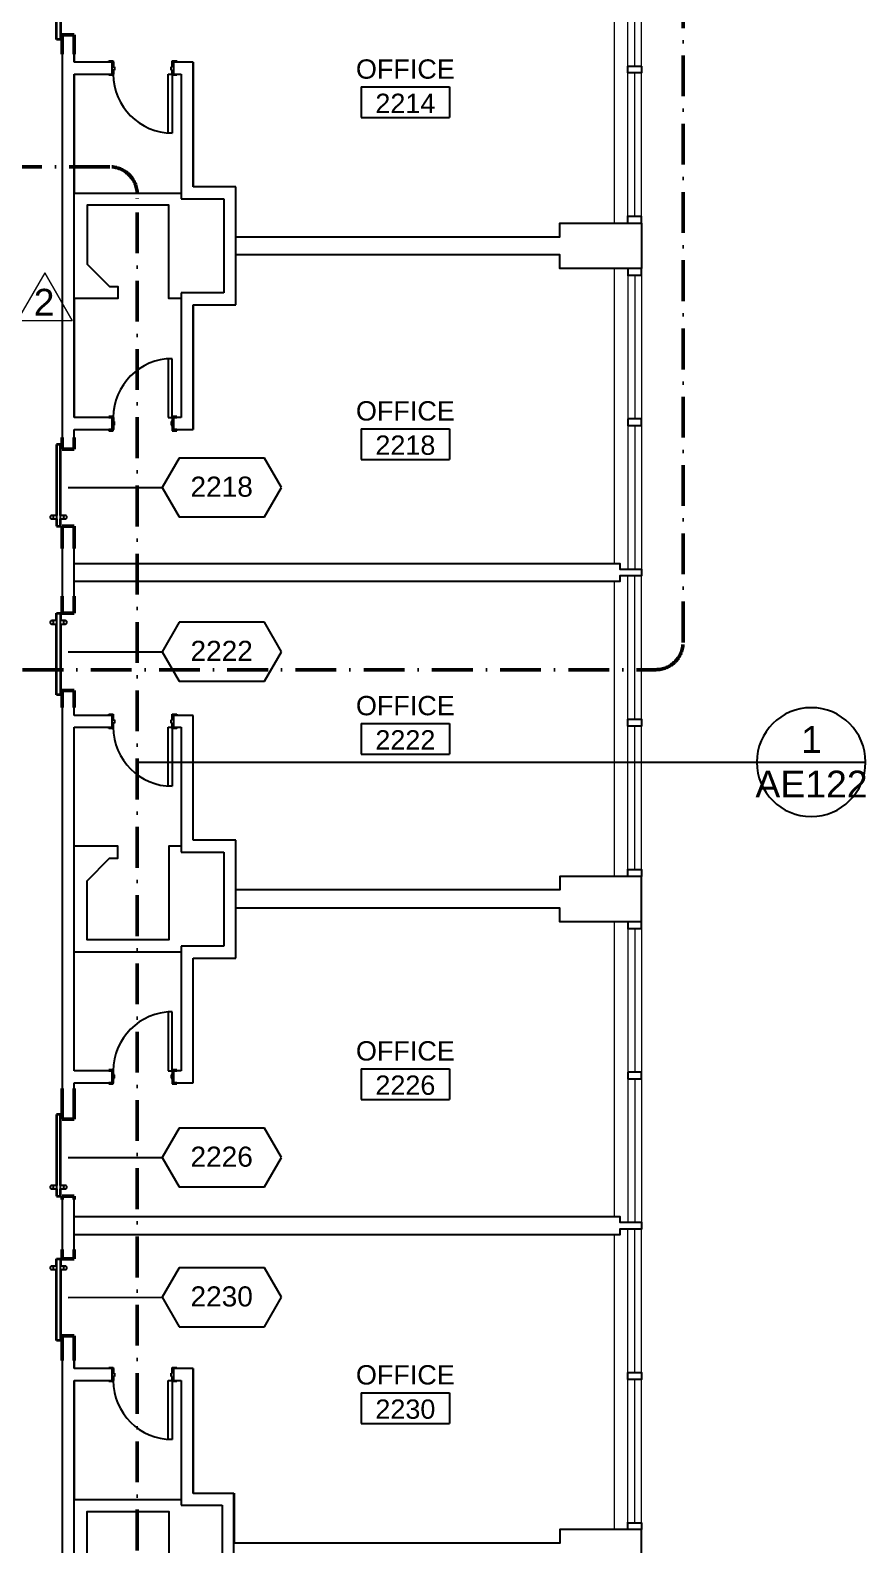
# Model space of a CAD drawing. Header units: inches. Extents: x -1132 to 5570, y -1986 to 4304.
# Drawn here: x 3068 to 3437, y -1572 to -904 of the extents above; entities that cross this region are included whole.
import ezdxf

# ---------------------------------------------------------------- set-up
doc = ezdxf.new("R2010")
doc.units = ezdxf.units.IN
doc.header["$LTSCALE"] = 96
doc.header["$MEASUREMENT"] = 0
doc.linetypes.add('Dash Dot 3_16_', pattern=[0.3125, 0.1875, -0.0625, 0, -0.0625])
doc.layers.get('0').update_dxf_attribs({"linetype": 'CONTINUOUS'})
for name, color, linetype, lineweight in [('101013_EX_MER-02_dwg', 8, 'CONTINUOUS', 13), ('A-ANNO-SYMB', 150, 'CONTINUOUS', 13), ('A-AREA-IDEN', 2, 'CONTINUOUS', 25), ('A-DOOR-IDEN', 31, 'CONTINUOUS', 25), ('A-WALL', 113, 'CONTINUOUS', 18), ('A-WALL-SILL', 250, 'CONTINUOUS', 13), ('G-ANNO-REVC-IDEN', 71, 'CONTINUOUS', 18)]:
    doc.layers.add(name, color=color, linetype=linetype, lineweight=lineweight)
for name, color, linetype in [('A-DOOR', 2, 'CONTINUOUS'), ('A-GLAZ', 2, 'CONTINUOUS'), ('A-WALL-FULL', 6, 'CONTINUOUS')]:
    doc.layers.add(name, color=color, linetype=linetype)
doc.styles.add('ARIAL', font='arial.ttf')
doc.styles.add('Arial_1', font='arial.ttf', dxfattribs={"height": 8.851796})
doc.styles.add('Swis721 BT', font='swiss.ttf', dxfattribs={"height": 8.514638})

# ---------------------------------------------------------------- blocks, each defined once
blk = doc.blocks.new('101013_EX_MER-02_dwg-1452792-2ND FLR PLAN - EAST WING')
at = {"layer": 'A-GLAZ', "color": 9, "lineweight": 13}
for p, q in [((3426.39, 1302.73), (3426.39, 1365.98)), ((3429.39, 1302.73), (3429.39, 1365.98)), ((3432.39, 1302.73), (3432.39, 1365.98)), ((3426.39, 1236.48), (3426.39, 1299.73)), ((3429.39, 1236.48), (3429.39, 1299.73)), ((3432.39, 1236.48), (3432.39, 1299.73)), ((3426.39, 1210.48), (3426.39, 1147.23)), ((3429.39, 1210.48), (3429.39, 1147.23)), ((3432.39, 1210.48), (3432.39, 1147.23)), ((3426.39, 1144.23), (3426.39, 1080.98)), ((3429.39, 1144.23), (3429.39, 1080.98)), ((3432.39, 1144.23), (3432.39, 1080.98)), ((3426.39, 1014.73), (3426.39, 1077.98)), ((3429.39, 1014.73), (3429.39, 1077.98)), ((3432.39, 1014.73), (3432.39, 1077.98)), ((3426.39, 948.48), (3426.39, 1011.73)), ((3429.39, 948.48), (3429.39, 1011.73)), ((3432.39, 948.48), (3432.39, 1011.73)), ((3426.39, 922.48), (3426.39, 859.23)), ((3429.39, 922.48), (3429.39, 859.23)), ((3432.39, 922.48), (3432.39, 859.23)), ((3426.39, 856.23), (3426.39, 792.98)), ((3429.39, 856.23), (3429.39, 792.98)), ((3432.39, 856.23), (3432.39, 792.98)), ((3426.39, 726.73), (3426.39, 789.98)), ((3429.39, 726.73), (3429.39, 789.98)), ((3432.39, 726.73), (3432.39, 789.98)), ((3426.39, 660.48), (3426.39, 723.73)), ((3429.39, 660.48), (3429.39, 723.73)), ((3432.39, 660.48), (3432.39, 723.73))]:
    blk.add_line(p, q, dxfattribs=at)
at = {"layer": 'A-WALL-FULL', "color": 9}
for p, q in [((3182.14, 1307.98), (3182.14, 1304.48)), ((3234.64, 1304.48), (3234.64, 1249.48)), ((3426.39, 1233.48), (3426.39, 1236.73)), ((3426.39, 1213.48), (3426.39, 1210.23)), ((3234.64, 1197.48), (3234.64, 1142.48)), ((3234.64, 961.48), (3234.64, 1016.48)), ((3426.39, 945.48), (3426.39, 948.73)), ((3426.39, 925.48), (3426.39, 922.23)), ((3234.64, 854.48), (3234.64, 909.48)), ((3182.14, 850.98), (3182.14, 854.48)), ((3182.14, 731.98), (3182.14, 728.48)), ((3234.64, 728.48), (3234.64, 673.48)), ((3252.64, 673.48), (3252.64, 651.48)), ((3426.39, 657.48), (3426.39, 660.73))]:
    blk.add_line(p, q, dxfattribs=at)
at = {"layer": 'A-WALL-FULL', "color": 9, "flags": 128}
for points in [[(3199.38, 1304.48), (3199.43, 1304.48), (3199.43, 1302.48)], [(3182.14, 1299.23), (3182.14, 1246.73), (3229.38, 1246.73)], [(3199.43, 1300.98), (3199.43, 1299.23), (3199.38, 1299.23)], [(3229.38, 1200.23), (3223.89, 1200.23), (3223.89, 1241.48), (3187.89, 1241.48), (3187.89, 1215.38), (3197.79, 1205.48), (3201.39, 1205.48), (3201.39, 1200.23), (3182.14, 1200.23), (3182.14, 1147.73)], [(3253.38, 1227.48), (3396.39, 1227.48), (3396.39, 1233.48), (3432.39, 1233.48), (3432.39, 1236.48), (3426.39, 1236.48)], [(3432.39, 1233.48), (3432.39, 1213.48), (3396.39, 1213.48), (3396.39, 1219.48), (3253.38, 1219.48)], [(3426.39, 1210.48), (3432.39, 1210.48), (3432.39, 1213.48)], [(3199.38, 1147.73), (3199.43, 1147.73), (3199.43, 1145.98)], [(3199.43, 1144.48), (3199.43, 1142.48), (3199.38, 1142.48)], [(3182.14, 1083.48), (3422.89, 1083.48), (3422.89, 1080.98), (3432.39, 1080.98), (3432.39, 1077.98), (3422.89, 1077.98), (3422.89, 1075.48), (3182.14, 1075.48)], [(3199.43, 1014.48), (3199.43, 1016.48), (3199.38, 1016.48)], [(3229.38, 958.73), (3223.89, 958.73), (3223.89, 917.48), (3187.89, 917.48), (3187.89, 943.58), (3197.79, 953.48), (3201.39, 953.48), (3201.39, 958.73), (3182.14, 958.73), (3182.14, 1011.23)], [(3199.38, 1011.23), (3199.43, 1011.23), (3199.43, 1012.98)], [(3426.39, 948.48), (3432.39, 948.48), (3432.39, 945.48)], [(3432.39, 925.48), (3432.39, 945.48), (3396.39, 945.48), (3396.39, 939.48), (3253.38, 939.48)], [(3426.39, 922.48), (3432.39, 922.48), (3432.39, 925.48), (3396.39, 925.48), (3396.39, 931.48), (3253.38, 931.48)], [(3182.14, 859.73), (3182.14, 912.23), (3229.38, 912.23)], [(3199.43, 857.98), (3199.43, 859.73), (3199.38, 859.73)], [(3199.38, 854.48), (3199.43, 854.48), (3199.43, 856.48)], [(3182.14, 795.48), (3422.89, 795.48), (3422.89, 792.98), (3432.39, 792.98), (3432.39, 789.98), (3422.89, 789.98), (3422.89, 787.48), (3182.14, 787.48)], [(3199.38, 728.48), (3199.43, 728.48), (3199.43, 726.48)], [(3182.14, 723.23), (3182.14, 670.73), (3229.38, 670.73)], [(3199.43, 724.98), (3199.43, 723.23), (3199.38, 723.23)], [(3182.14, 571.73), (3182.14, 624.23), (3201.39, 624.23), (3201.39, 629.48), (3197.79, 629.48), (3187.89, 639.38), (3187.89, 665.48), (3223.89, 665.48), (3223.89, 624.23), (3229.38, 624.23)], [(3432.39, 637.48), (3432.39, 657.48), (3396.39, 657.48), (3396.39, 651.48), (3252.64, 651.48)], [(3426.39, 660.48), (3432.39, 660.48), (3432.39, 657.48)]]:
    blk.add_lwpolyline(points, dxfattribs=at)
for points in [[(3432.39, 1302.73), (3432.39, 1299.73), (3426.39, 1299.73), (3426.39, 1302.73)], [(3426.39, 1147.23), (3426.39, 1144.23), (3432.39, 1144.23), (3432.39, 1147.23)], [(3426.39, 1011.73), (3426.39, 1014.73), (3432.39, 1014.73), (3432.39, 1011.73)], [(3426.39, 859.23), (3426.39, 856.23), (3432.39, 856.23), (3432.39, 859.23)], [(3426.39, 723.73), (3426.39, 726.73), (3432.39, 726.73), (3432.39, 723.73)]]:
    blk.add_lwpolyline(points, close=True, dxfattribs=at)
at = {"layer": 'A-WALL-SILL', "color": 9}
for p, q in [((3420.39, 1363.48), (3420.39, 1233.48)), ((3420.39, 1213.48), (3420.39, 1083.48)), ((3420.39, 1075.48), (3420.39, 945.48)), ((3420.39, 925.48), (3420.39, 795.48)), ((3420.39, 787.48), (3420.39, 657.48))]:
    blk.add_line(p, q, dxfattribs=at)
blk = doc.blocks.new('Interior-Sgl - 2_-2_ x 8_-0_ - Flush-2578071-2ND FLR PLAN - EAST WING')
at = {"layer": 'A-DOOR', "color": 8, "lineweight": 25}
for p, q in [((-4, 3.13), (-2, 3.13)), ((-4, 2.63), (-4, 3.13)), ((-2.5, 2.63), (-4, 2.63)), ((-2.5, -2.63), (-2.5, 2.63)), ((-2, 3.13), (-2, 0.62)), ((-2, 0.62), (-1.5, 0.62)), ((-1.5, 0.62), (-1.5, -0.88)), ((23.5, 0.62), (24, 0.62)), ((23.5, -0.88), (23.5, 0.62)), ((24, 3.13), (26, 3.13)), ((24, 0.62), (24, 3.13)), ((26, 2.63), (24.5, 2.63)), ((24.5, 2.63), (24.5, -2.63)), ((26, 3.13), (26, 2.63)), ((-4, -2.63), (-2.5, -2.63)), ((-4, -3.13), (-4, -2.63)), ((-2, -3.13), (-4, -3.13)), ((-2, -0.88), (-2, -3.13)), ((-1.5, -0.88), (-2, -0.88)), ((22.25, -2.63), (24, -2.63)), ((22.25, -28.63), (22.25, -2.63)), ((24, -0.88), (23.5, -0.88)), ((24, -3.13), (24, -0.88)), ((26, -3.13), (24, -3.13)), ((24, -3.13), (24, -28.63)), ((24.5, -2.63), (26, -2.63)), ((26, -2.63), (26, -3.13)), ((24, -28.63), (22.25, -28.63))]:
    blk.add_line(p, q, dxfattribs=at)
at = {"layer": 'A-DOOR', "color": 55}
blk.add_arc((24, -2.63), 26, 180, 270, dxfattribs=at)
blk = doc.blocks.new('Interior-Sgl - 2_-2_ x 8_-0_ - Flush-2578068-2ND FLR PLAN - EAST WING')
at = {"layer": 'A-DOOR', "color": 8, "lineweight": 25}
for p, q in [((22.25, 28.63), (22.25, 2.63)), ((24, 28.63), (22.25, 28.63)), ((24, 3.13), (24, 28.63)), ((-2, 3.13), (-4, 3.13)), ((-4, 3.13), (-4, 2.63)), ((-4, 2.63), (-2.5, 2.63)), ((-2.5, 2.63), (-2.5, -2.63)), ((-2, 0.88), (-2, 3.13)), ((-1.5, 0.88), (-2, 0.88)), ((-1.5, -0.62), (-1.5, 0.88)), ((22.25, 2.63), (24, 2.63)), ((24, 0.88), (23.5, 0.88)), ((23.5, 0.88), (23.5, -0.62)), ((26, 3.13), (24, 3.13)), ((24, 3.13), (24, 0.88)), ((24.5, -2.63), (24.5, 2.63)), ((24.5, 2.63), (26, 2.63)), ((26, 2.63), (26, 3.13)), ((-2.5, -2.63), (-4, -2.63)), ((-4, -2.63), (-4, -3.13)), ((-4, -3.13), (-2, -3.13)), ((-2, -3.13), (-2, -0.62)), ((-2, -0.62), (-1.5, -0.62)), ((23.5, -0.62), (24, -0.62)), ((24, -0.62), (24, -3.13)), ((24, -3.13), (26, -3.13)), ((26, -2.63), (24.5, -2.63)), ((26, -3.13), (26, -2.63))]:
    blk.add_line(p, q, dxfattribs=at)
at = {"layer": 'A-DOOR', "color": 55}
blk.add_arc((24, 2.63), 26, 90, 180, dxfattribs=at)
blk = doc.blocks.new('Interior-Barn - Flush-3201829-2ND FLR PLAN - EAST WING')
at = {"layer": 'A-DOOR'}
for p, q in [((12.25, 7.22), (12.25, 5.16)), ((13.75, 5.16), (13.75, 7.22)), ((13.75, 5.16), (12.25, 5.16)), ((12.25, 3.41), (12.25, 1.34)), ((12.25, 3.41), (13.75, 3.41)), ((13.75, 1.34), (13.75, 3.41))]:
    blk.add_line(p, q, dxfattribs=at)
at = {"layer": 'A-DOOR', "lineweight": 35}
for p, q in [((-19, 5.16), (12.25, 5.16)), ((-19, 3.41), (-19, 5.16)), ((12.25, 3.41), (-19, 3.41)), ((13.75, 5.16), (17, 5.16)), ((17, 3.41), (13.75, 3.41)), ((17, 5.16), (17, 3.41))]:
    blk.add_line(p, q, dxfattribs=at)
at = {"layer": 'A-DOOR', "flags": 128}
for points in [[(13.75, 7.22), (13.75, 7.25), (13.75, 7.28), (13.74, 7.31), (13.74, 7.34), (13.74, 7.37), (13.73, 7.4), (13.72, 7.43), (13.71, 7.45), (13.7, 7.48), (13.69, 7.51), (13.68, 7.54), (13.67, 7.57), (13.65, 7.59), (13.64, 7.62), (13.62, 7.64), (13.6, 7.67), (13.58, 7.69), (13.56, 7.71), (13.54, 7.74), (13.52, 7.76), (13.5, 7.78), (13.48, 7.8), (13.45, 7.82), (13.43, 7.83), (13.41, 7.85), (13.38, 7.87), (13.35, 7.88), (13.33, 7.89), (13.3, 7.91), (13.27, 7.92), (13.24, 7.93), (13.22, 7.94), (13.19, 7.95), (13.16, 7.95), (13.13, 7.96), (13.1, 7.96), (13.07, 7.97), (13.04, 7.97), (13.01, 7.97), (12.98, 7.97), (12.95, 7.97), (12.92, 7.96), (12.89, 7.96), (12.86, 7.96), (12.83, 7.95), (12.8, 7.94), (12.77, 7.93), (12.74, 7.92), (12.72, 7.91), (12.69, 7.9), (12.66, 7.89), (12.63, 7.87), (12.61, 7.86), (12.58, 7.84), (12.56, 7.83), (12.53, 7.81), (12.51, 7.79), (12.49, 7.77), (12.47, 7.75), (12.45, 7.73), (12.43, 7.7), (12.41, 7.68), (12.39, 7.66), (12.37, 7.63), (12.36, 7.61), (12.34, 7.58), (12.33, 7.55), (12.32, 7.53), (12.3, 7.5), (12.29, 7.47), (12.28, 7.44), (12.28, 7.41), (12.27, 7.38), (12.26, 7.35), (12.26, 7.32), (12.25, 7.29), (12.25, 7.26), (12.25, 7.23), (12.25, 7.22)], [(12.25, 7.22), (12.25, 7.19), (12.25, 7.16), (12.26, 7.13), (12.26, 7.1), (12.26, 7.07), (12.27, 7.04), (12.28, 7.01), (12.29, 6.98), (12.3, 6.95), (12.31, 6.93), (12.32, 6.9), (12.33, 6.87), (12.35, 6.85), (12.36, 6.82), (12.38, 6.8), (12.4, 6.77), (12.42, 6.75), (12.44, 6.72), (12.46, 6.7), (12.48, 6.68), (12.5, 6.66), (12.52, 6.64), (12.55, 6.62), (12.57, 6.6), (12.59, 6.59), (12.62, 6.57), (12.65, 6.56), (12.67, 6.54), (12.7, 6.53), (12.73, 6.52), (12.76, 6.51), (12.78, 6.5), (12.81, 6.49), (12.84, 6.49), (12.87, 6.48), (12.9, 6.48), (12.93, 6.47), (12.96, 6.47), (12.99, 6.47), (13.02, 6.47), (13.05, 6.47), (13.08, 6.47), (13.11, 6.48), (13.14, 6.48), (13.17, 6.49), (13.2, 6.5), (13.23, 6.5), (13.26, 6.51), (13.28, 6.52), (13.31, 6.54), (13.34, 6.55), (13.37, 6.56), (13.39, 6.58), (13.42, 6.6), (13.44, 6.61), (13.47, 6.63), (13.49, 6.65), (13.51, 6.67), (13.53, 6.69), (13.55, 6.71), (13.57, 6.73), (13.59, 6.76), (13.61, 6.78), (13.63, 6.81), (13.64, 6.83), (13.66, 6.86), (13.67, 6.88), (13.68, 6.91), (13.7, 6.94), (13.71, 6.97), (13.72, 7), (13.72, 7.02), (13.73, 7.05), (13.74, 7.08), (13.74, 7.11), (13.75, 7.14), (13.75, 7.17), (13.75, 7.2), (13.75, 7.22)], [(13.75, 1.34), (13.75, 1.37), (13.75, 1.4), (13.74, 1.43), (13.74, 1.46), (13.74, 1.49), (13.73, 1.52), (13.72, 1.55), (13.71, 1.58), (13.7, 1.61), (13.69, 1.64), (13.68, 1.66), (13.67, 1.69), (13.65, 1.72), (13.64, 1.74), (13.62, 1.77), (13.6, 1.79), (13.58, 1.82), (13.56, 1.84), (13.54, 1.86), (13.52, 1.88), (13.5, 1.9), (13.48, 1.92), (13.45, 1.94), (13.43, 1.96), (13.41, 1.97), (13.38, 1.99), (13.35, 2.01), (13.33, 2.02), (13.3, 2.03), (13.27, 2.04), (13.24, 2.05), (13.22, 2.06), (13.19, 2.07), (13.16, 2.08), (13.13, 2.08), (13.1, 2.09), (13.07, 2.09), (13.04, 2.09), (13.01, 2.09), (12.98, 2.09), (12.95, 2.09), (12.92, 2.09), (12.89, 2.09), (12.86, 2.08), (12.83, 2.07), (12.8, 2.07), (12.77, 2.06), (12.74, 2.05), (12.72, 2.04), (12.69, 2.03), (12.66, 2.01), (12.63, 2), (12.61, 1.98), (12.58, 1.97), (12.56, 1.95), (12.53, 1.93), (12.51, 1.91), (12.49, 1.89), (12.47, 1.87), (12.45, 1.85), (12.43, 1.83), (12.41, 1.8), (12.39, 1.78), (12.37, 1.76), (12.36, 1.73), (12.34, 1.7), (12.33, 1.68), (12.32, 1.65), (12.3, 1.62), (12.29, 1.59), (12.28, 1.57), (12.28, 1.54), (12.27, 1.51), (12.26, 1.48), (12.26, 1.45), (12.25, 1.42), (12.25, 1.39), (12.25, 1.36), (12.25, 1.34)], [(12.25, 1.34), (12.25, 1.31), (12.25, 1.28), (12.26, 1.25), (12.26, 1.22), (12.26, 1.19), (12.27, 1.17), (12.28, 1.14), (12.29, 1.11), (12.3, 1.08), (12.31, 1.05), (12.32, 1.02), (12.33, 1), (12.35, 0.97), (12.36, 0.95), (12.38, 0.92), (12.4, 0.9), (12.42, 0.87), (12.44, 0.85), (12.46, 0.83), (12.48, 0.81), (12.5, 0.79), (12.52, 0.77), (12.55, 0.75), (12.57, 0.73), (12.59, 0.71), (12.62, 0.7), (12.65, 0.68), (12.67, 0.67), (12.7, 0.66), (12.73, 0.64), (12.76, 0.63), (12.78, 0.63), (12.81, 0.62), (12.84, 0.61), (12.87, 0.6), (12.9, 0.6), (12.93, 0.6), (12.96, 0.59), (12.99, 0.59), (13.02, 0.59), (13.05, 0.6), (13.08, 0.6), (13.11, 0.6), (13.14, 0.61), (13.17, 0.61), (13.2, 0.62), (13.23, 0.63), (13.26, 0.64), (13.28, 0.65), (13.31, 0.66), (13.34, 0.67), (13.37, 0.69), (13.39, 0.7), (13.42, 0.72), (13.44, 0.74), (13.47, 0.76), (13.49, 0.77), (13.51, 0.79), (13.53, 0.82), (13.55, 0.84), (13.57, 0.86), (13.59, 0.88), (13.61, 0.91), (13.63, 0.93), (13.64, 0.96), (13.66, 0.98), (13.67, 1.01), (13.68, 1.04), (13.7, 1.06), (13.71, 1.09), (13.72, 1.12), (13.72, 1.15), (13.73, 1.18), (13.74, 1.21), (13.74, 1.24), (13.75, 1.27), (13.75, 1.3), (13.75, 1.33), (13.75, 1.34)]]:
    blk.add_lwpolyline(points, dxfattribs=at)
at = {"layer": 'A-DOOR'}
for points, knots in [([(12.25, 7.22), (12.25, 7.18), (12.26, 7.11), (12.28, 7.01), (12.3, 6.94), (12.33, 6.89), (12.35, 6.84), (12.37, 6.81), (12.39, 6.78), (12.41, 6.76), (12.43, 6.73), (12.47, 6.69), (12.51, 6.65), (12.55, 6.62), (12.57, 6.6), (12.6, 6.58), (12.64, 6.56), (12.7, 6.53), (12.77, 6.5), (12.84, 6.48), (12.92, 6.47), (13, 6.47), (13.08, 6.47), (13.16, 6.48), (13.23, 6.5), (13.3, 6.53), (13.36, 6.56), (13.4, 6.58), (13.43, 6.6), (13.45, 6.62), (13.49, 6.65), (13.53, 6.69), (13.57, 6.73), (13.59, 6.76), (13.61, 6.78), (13.63, 6.81), (13.65, 6.84), (13.67, 6.89), (13.7, 6.94), (13.72, 7.01), (13.74, 7.11), (13.75, 7.18), (13.75, 7.22)], [0, 0, 0, 0, 0.055556, 0.111111, 0.138889, 0.166667, 0.194444, 0.208333, 0.222222, 0.236111, 0.25, 0.277778, 0.305556, 0.319444, 0.333333, 0.347222, 0.361111, 0.388889, 0.416667, 0.444444, 0.472222, 0.5, 0.527778, 0.555556, 0.583333, 0.611111, 0.638889, 0.652778, 0.666667, 0.680556, 0.694444, 0.722222, 0.75, 0.763889, 0.777778, 0.791667, 0.805556, 0.833333, 0.861111, 0.888889, 0.944444, 1, 1, 1, 1]), ([(12.96, 2.09), (12.95, 2.09), (12.91, 2.09), (12.84, 2.08), (12.77, 2.06), (12.7, 2.03), (12.64, 2), (12.6, 1.98), (12.57, 1.96), (12.55, 1.94), (12.51, 1.91), (12.47, 1.88), (12.43, 1.84), (12.41, 1.8), (12.39, 1.78), (12.37, 1.75), (12.35, 1.72), (12.33, 1.67), (12.3, 1.62), (12.28, 1.55), (12.26, 1.46), (12.25, 1.38), (12.25, 1.34)], [0.5142736, 0.5142736, 0.5142736, 0.5142736, 0.5277778, 0.5555556, 0.5833333, 0.6111111, 0.6388889, 0.6527778, 0.6666667, 0.6805556, 0.6944444, 0.7222222, 0.75, 0.7638889, 0.7777778, 0.7916667, 0.8055556, 0.8333333, 0.8611111, 0.8888889, 0.9444444, 1, 1, 1, 1]), ([(13.75, 1.34), (13.75, 1.38), (13.74, 1.46), (13.72, 1.55), (13.7, 1.62), (13.67, 1.67), (13.65, 1.72), (13.63, 1.75), (13.61, 1.78), (13.59, 1.8), (13.57, 1.84), (13.53, 1.88), (13.49, 1.91), (13.45, 1.94), (13.43, 1.96), (13.4, 1.98), (13.36, 2), (13.3, 2.03), (13.23, 2.06), (13.16, 2.08), (13.09, 2.09), (13.05, 2.09), (13.04, 2.09)], [0, 0, 0, 0, 0.0555556, 0.1111111, 0.1388889, 0.1666667, 0.1944444, 0.2083333, 0.2222222, 0.2361111, 0.25, 0.2777778, 0.3055556, 0.3194444, 0.3333333, 0.3472222, 0.3611111, 0.3888889, 0.4166667, 0.4444444, 0.4722222, 0.4872585, 0.4872585, 0.4872585, 0.4872585])]:
    blk.add_open_spline(points, degree=3, knots=knots, dxfattribs=at)
blk = doc.blocks.new('Interior-Barn - Flush-3201910-2ND FLR PLAN - EAST WING')
at = {"layer": 'A-DOOR', "lineweight": 35}
for p, q in [((12.25, -3.41), (-19, -3.41)), ((-19, -3.41), (-19, -5.16)), ((-19, -5.16), (12.25, -5.16)), ((17, -3.41), (13.75, -3.41)), ((13.75, -5.16), (17, -5.16)), ((17, -5.16), (17, -3.41))]:
    blk.add_line(p, q, dxfattribs=at)
at = {"layer": 'A-DOOR'}
for p, q in [((12.25, -1.34), (12.25, -3.41)), ((13.75, -3.41), (12.25, -3.41)), ((12.25, -5.16), (12.25, -7.22)), ((12.25, -5.16), (13.75, -5.16)), ((13.75, -3.41), (13.75, -1.34)), ((13.75, -7.22), (13.75, -5.16))]:
    blk.add_line(p, q, dxfattribs=at)
at = {"layer": 'A-DOOR', "flags": 128}
for points in [[(13.75, -1.34), (13.75, -1.31), (13.75, -1.28), (13.74, -1.25), (13.74, -1.22), (13.74, -1.19), (13.73, -1.17), (13.72, -1.14), (13.71, -1.11), (13.7, -1.08), (13.69, -1.05), (13.68, -1.02), (13.67, -1), (13.65, -0.97), (13.64, -0.95), (13.62, -0.92), (13.6, -0.9), (13.58, -0.87), (13.56, -0.85), (13.54, -0.83), (13.52, -0.81), (13.5, -0.79), (13.48, -0.77), (13.45, -0.75), (13.43, -0.73), (13.41, -0.71), (13.38, -0.7), (13.35, -0.68), (13.33, -0.67), (13.3, -0.66), (13.27, -0.64), (13.24, -0.63), (13.22, -0.63), (13.19, -0.62), (13.16, -0.61), (13.13, -0.6), (13.1, -0.6), (13.07, -0.6), (13.04, -0.59), (13.01, -0.59), (12.98, -0.59), (12.95, -0.6), (12.92, -0.6), (12.89, -0.6), (12.86, -0.61), (12.83, -0.61), (12.8, -0.62), (12.77, -0.63), (12.74, -0.64), (12.72, -0.65), (12.69, -0.66), (12.66, -0.67), (12.63, -0.69), (12.61, -0.7), (12.58, -0.72), (12.56, -0.74), (12.53, -0.76), (12.51, -0.77), (12.49, -0.79), (12.47, -0.82), (12.45, -0.84), (12.43, -0.86), (12.41, -0.88), (12.39, -0.91), (12.37, -0.93), (12.36, -0.96), (12.34, -0.98), (12.33, -1.01), (12.32, -1.04), (12.3, -1.06), (12.29, -1.09), (12.28, -1.12), (12.28, -1.15), (12.27, -1.18), (12.26, -1.21), (12.26, -1.24), (12.25, -1.27), (12.25, -1.3), (12.25, -1.33), (12.25, -1.34)], [(12.25, -1.34), (12.25, -1.37), (12.25, -1.4), (12.26, -1.43), (12.26, -1.46), (12.26, -1.49), (12.27, -1.52), (12.28, -1.55), (12.29, -1.58), (12.3, -1.61), (12.31, -1.64), (12.32, -1.66), (12.33, -1.69), (12.35, -1.72), (12.36, -1.74), (12.38, -1.77), (12.4, -1.79), (12.42, -1.82), (12.44, -1.84), (12.46, -1.86), (12.48, -1.88), (12.5, -1.9), (12.52, -1.92), (12.55, -1.94), (12.57, -1.96), (12.59, -1.97), (12.62, -1.99), (12.65, -2.01), (12.67, -2.02), (12.7, -2.03), (12.73, -2.04), (12.76, -2.05), (12.78, -2.06), (12.81, -2.07), (12.84, -2.08), (12.87, -2.08), (12.9, -2.09), (12.93, -2.09), (12.96, -2.09), (12.99, -2.09), (13.02, -2.09), (13.05, -2.09), (13.08, -2.09), (13.11, -2.09), (13.14, -2.08), (13.17, -2.07), (13.2, -2.07), (13.23, -2.06), (13.26, -2.05), (13.28, -2.04), (13.31, -2.03), (13.34, -2.01), (13.37, -2), (13.39, -1.98), (13.42, -1.97), (13.44, -1.95), (13.47, -1.93), (13.49, -1.91), (13.51, -1.89), (13.53, -1.87), (13.55, -1.85), (13.57, -1.83), (13.59, -1.8), (13.61, -1.78), (13.63, -1.76), (13.64, -1.73), (13.66, -1.7), (13.67, -1.68), (13.68, -1.65), (13.7, -1.62), (13.71, -1.59), (13.72, -1.57), (13.72, -1.54), (13.73, -1.51), (13.74, -1.48), (13.74, -1.45), (13.75, -1.42), (13.75, -1.39), (13.75, -1.36), (13.75, -1.34)], [(13.75, -7.22), (13.75, -7.19), (13.75, -7.16), (13.74, -7.13), (13.74, -7.1), (13.74, -7.07), (13.73, -7.04), (13.72, -7.01), (13.71, -6.98), (13.7, -6.95), (13.69, -6.93), (13.68, -6.9), (13.67, -6.87), (13.65, -6.85), (13.64, -6.82), (13.62, -6.8), (13.6, -6.77), (13.58, -6.75), (13.56, -6.72), (13.54, -6.7), (13.52, -6.68), (13.5, -6.66), (13.48, -6.64), (13.45, -6.62), (13.43, -6.6), (13.41, -6.59), (13.38, -6.57), (13.35, -6.56), (13.33, -6.54), (13.3, -6.53), (13.27, -6.52), (13.24, -6.51), (13.22, -6.5), (13.19, -6.49), (13.16, -6.49), (13.13, -6.48), (13.1, -6.48), (13.07, -6.47), (13.04, -6.47), (13.01, -6.47), (12.98, -6.47), (12.95, -6.47), (12.92, -6.47), (12.89, -6.48), (12.86, -6.48), (12.83, -6.49), (12.8, -6.5), (12.77, -6.5), (12.74, -6.51), (12.72, -6.52), (12.69, -6.54), (12.66, -6.55), (12.63, -6.56), (12.61, -6.58), (12.58, -6.6), (12.56, -6.61), (12.53, -6.63), (12.51, -6.65), (12.49, -6.67), (12.47, -6.69), (12.45, -6.71), (12.43, -6.73), (12.41, -6.76), (12.39, -6.78), (12.37, -6.81), (12.36, -6.83), (12.34, -6.86), (12.33, -6.88), (12.32, -6.91), (12.3, -6.94), (12.29, -6.97), (12.28, -7), (12.28, -7.02), (12.27, -7.05), (12.26, -7.08), (12.26, -7.11), (12.25, -7.14), (12.25, -7.17), (12.25, -7.2), (12.25, -7.22)], [(12.25, -7.22), (12.25, -7.25), (12.25, -7.28), (12.26, -7.31), (12.26, -7.34), (12.26, -7.37), (12.27, -7.4), (12.28, -7.43), (12.29, -7.45), (12.3, -7.48), (12.31, -7.51), (12.32, -7.54), (12.33, -7.57), (12.35, -7.59), (12.36, -7.62), (12.38, -7.64), (12.4, -7.67), (12.42, -7.69), (12.44, -7.71), (12.46, -7.74), (12.48, -7.76), (12.5, -7.78), (12.52, -7.8), (12.55, -7.82), (12.57, -7.83), (12.59, -7.85), (12.62, -7.87), (12.65, -7.88), (12.67, -7.89), (12.7, -7.91), (12.73, -7.92), (12.76, -7.93), (12.78, -7.94), (12.81, -7.95), (12.84, -7.95), (12.87, -7.96), (12.9, -7.96), (12.93, -7.97), (12.96, -7.97), (12.99, -7.97), (13.02, -7.97), (13.05, -7.97), (13.08, -7.96), (13.11, -7.96), (13.14, -7.96), (13.17, -7.95), (13.2, -7.94), (13.23, -7.93), (13.26, -7.92), (13.28, -7.91), (13.31, -7.9), (13.34, -7.89), (13.37, -7.87), (13.39, -7.86), (13.42, -7.84), (13.44, -7.83), (13.47, -7.81), (13.49, -7.79), (13.51, -7.77), (13.53, -7.75), (13.55, -7.73), (13.57, -7.7), (13.59, -7.68), (13.61, -7.66), (13.63, -7.63), (13.64, -7.61), (13.66, -7.58), (13.67, -7.55), (13.68, -7.53), (13.7, -7.5), (13.71, -7.47), (13.72, -7.44), (13.72, -7.41), (13.73, -7.38), (13.74, -7.35), (13.74, -7.32), (13.75, -7.29), (13.75, -7.26), (13.75, -7.23), (13.75, -7.22)]]:
    blk.add_lwpolyline(points, dxfattribs=at)
at = {"layer": 'A-DOOR'}
for points, knots in [([(12.25, -1.34), (12.25, -1.38), (12.26, -1.46), (12.28, -1.55), (12.3, -1.62), (12.33, -1.68), (12.35, -1.72), (12.37, -1.75), (12.39, -1.78), (12.41, -1.8), (12.43, -1.84), (12.47, -1.88), (12.51, -1.91), (12.55, -1.94), (12.57, -1.96), (12.6, -1.98), (12.64, -2), (12.7, -2.03), (12.77, -2.06), (12.84, -2.08), (12.91, -2.09), (12.95, -2.09), (12.96, -2.09)], [0, 0, 0, 0, 0.0555556, 0.1111111, 0.1388889, 0.1666667, 0.1944444, 0.2083333, 0.2222222, 0.2361111, 0.25, 0.2777778, 0.3055556, 0.3194444, 0.3333333, 0.3472222, 0.3611111, 0.3888889, 0.4166667, 0.4444444, 0.4722222, 0.4857264, 0.4857264, 0.4857264, 0.4857264]), ([(13.75, -7.22), (13.75, -7.18), (13.74, -7.11), (13.72, -7.01), (13.7, -6.94), (13.67, -6.89), (13.65, -6.84), (13.63, -6.81), (13.61, -6.78), (13.59, -6.76), (13.57, -6.73), (13.53, -6.69), (13.49, -6.65), (13.45, -6.62), (13.43, -6.6), (13.4, -6.58), (13.36, -6.56), (13.3, -6.53), (13.23, -6.5), (13.16, -6.48), (13.08, -6.47), (13, -6.47), (12.92, -6.47), (12.84, -6.48), (12.77, -6.5), (12.7, -6.53), (12.64, -6.56), (12.6, -6.58), (12.57, -6.6), (12.55, -6.62), (12.51, -6.65), (12.47, -6.69), (12.43, -6.73), (12.41, -6.76), (12.39, -6.78), (12.37, -6.81), (12.35, -6.84), (12.33, -6.89), (12.3, -6.94), (12.28, -7.01), (12.26, -7.11), (12.25, -7.18), (12.25, -7.22)], [0, 0, 0, 0, 0.055556, 0.111111, 0.138889, 0.166667, 0.194444, 0.208333, 0.222222, 0.236111, 0.25, 0.277778, 0.305556, 0.319444, 0.333333, 0.347222, 0.361111, 0.388889, 0.416667, 0.444444, 0.472222, 0.5, 0.527778, 0.555556, 0.583333, 0.611111, 0.638889, 0.652778, 0.666667, 0.680556, 0.694444, 0.722222, 0.75, 0.763889, 0.777778, 0.791667, 0.805556, 0.833333, 0.861111, 0.888889, 0.944444, 1, 1, 1, 1]), ([(13.04, -2.09), (13.05, -2.09), (13.09, -2.09), (13.16, -2.08), (13.23, -2.06), (13.3, -2.03), (13.36, -2), (13.4, -1.98), (13.43, -1.96), (13.45, -1.94), (13.49, -1.91), (13.53, -1.88), (13.57, -1.84), (13.59, -1.8), (13.61, -1.78), (13.63, -1.75), (13.65, -1.72), (13.67, -1.68), (13.7, -1.62), (13.72, -1.55), (13.74, -1.46), (13.75, -1.38), (13.75, -1.34)], [0.5127415, 0.5127415, 0.5127415, 0.5127415, 0.5277778, 0.5555556, 0.5833333, 0.6111111, 0.6388889, 0.6527778, 0.6666667, 0.6805556, 0.6944444, 0.7222222, 0.75, 0.7638889, 0.7777778, 0.7916667, 0.8055556, 0.8333333, 0.8611111, 0.8888889, 0.9444444, 1, 1, 1, 1])]:
    blk.add_open_spline(points, degree=3, knots=knots, dxfattribs=at)
blk = doc.blocks.new('Tag - Room - Name _ Number _NO SQFT_-3172659-2ND FLR PLAN - EAST WING')
at = {"layer": 'A-AREA-IDEN'}
for p, q in [((-0.2081, -0.0229), (-0.2081, -0.1635)), ((-0.2081, -0.0229), (0.1981, -0.0229)), ((0.1981, -0.0229), (0.1981, -0.1635)), ((-0.2081, -0.1635), (0.1981, -0.1635))]:
    blk.add_line(p, q, dxfattribs=at)
blk = doc.blocks.new('Floor Plan - Callout Head-55151-2ND FLR PLAN - EAST WING')
at = {"layer": 'A-ANNO-SYMB', "lineweight": 25}
blk.add_line((-0.25, 0), (0.25, 0), dxfattribs=at)
for start, end in [(360, 180), (180, 360)]:
    blk.add_arc((0, 0), 0.25, start, end, dxfattribs=at)
blk = doc.blocks.new('Tag-Door - Tag-Door-146303-2ND FLR PLAN - EAST WING')
at = {"layer": 'A-DOOR-IDEN'}
for p, q in [((-0.0006, 0.2749), (-0.1359, 0.1968)), ((0.1347, 0.1968), (-0.0006, 0.2749)), ((-0.1359, 0.1968), (-0.1359, -0.195)), ((0.1347, -0.195), (0.1347, 0.1968)), ((-0.1359, -0.195), (-0.0006, -0.2731)), ((-0.0006, -0.2731), (0.1347, -0.195))]:
    blk.add_line(p, q, dxfattribs=at)
blk = doc.blocks.new('Tag-Revision - Standard-1506585-2ND FLR PLAN - EAST WING')
at = {"layer": 'G-ANNO-REVC-IDEN'}
for p, q in [((0, 0.1384), (-0.1263, -0.0804)), ((0, 0.1384), (-0.1263, -0.0804)), ((0, 0.1384), (0.1263, -0.0804)), ((0.1263, -0.0804), (0, 0.1384)), ((-0.1263, -0.0804), (0.1263, -0.0804)), ((-0.1263, -0.0804), (0.1263, -0.0804))]:
    blk.add_line(p, q, dxfattribs=at)
blk = doc.blocks.new('block')
at = {"layer": 'A-ANNO-SYMB', "linetype": 'Dash Dot 3_16_', "lineweight": 50}
for p, q in [((3450.73108718, 1048.60957852), (3450.73108718, 1650.93446958)), ((3197.92584775, 1258.33088663), (2805.38316339, 1258.33088663)), ((3209.92584775, 557.99164285), (3209.92584775, 1246.33088663))]:
    blk.add_line(p, q, dxfattribs=at)
at = {"layer": 'A-ANNO-SYMB', "lineweight": 25}
blk.add_line((3209.92584775, 995.84325592), (3483.26019773, 995.84325592), dxfattribs=at)
at = {"layer": 'A-ANNO-SYMB', "linetype": 'Dash Dot 3_16_', "lineweight": 50}
for centre, start, end in [((3197.92584775, 1246.33088663), 0, 90), ((3438.73108718, 1048.60957852), 270, 0)]:
    blk.add_arc(centre, 12, start, end, dxfattribs=at)
at = {"layer": 'A-DOOR-IDEN'}
for p, q in [((3179.51803036, 1116.86274083), (3220.94790192, 1116.92193045)), ((3179.51803036, 1044.47565957), (3220.94790192, 1044.5348492)), ((3179.51803036, 821.47565957), (3220.94790192, 821.5348492)), ((3179.51803036, 759.86274083), (3220.94790192, 759.92193045))]:
    blk.add_line(p, q, dxfattribs=at)
at = {"layer": 'A-WALL', "lineweight": 50}
for p, q in [((3176.89303036, 1316.47565957), (3176.89303036, 1307.97565957)), ((3182.14303036, 1316.47565957), (3176.89303036, 1316.47565957)), ((3182.14303036, 1307.97565957), (3182.14303036, 1316.47565957)), ((3176.89303036, 1138.97565957), (3176.89303036, 1133.86274083)), ((3182.14303036, 1133.86274083), (3182.14303036, 1138.97565957)), ((3176.89303036, 1133.86274083), (3182.14303036, 1133.86274083)), ((3176.89303036, 1099.86274083), (3176.89303036, 1089.97565957)), ((3182.14303036, 1099.86274083), (3176.89303036, 1099.86274083)), ((3182.14303036, 1089.97565957), (3182.14303036, 1099.86274083)), ((3176.89303036, 1068.97565957), (3176.89303036, 1061.47565957)), ((3182.14303036, 1061.47565957), (3182.14303036, 1068.97565957)), ((3176.89303036, 1061.47565957), (3182.14303036, 1061.47565957)), ((3176.89303036, 1027.47565957), (3176.89303036, 1019.97565957)), ((3182.14303036, 1027.47565957), (3176.89303036, 1027.47565957)), ((3182.14303036, 1019.97565957), (3182.14303036, 1027.47565957)), ((3176.89303036, 851.97565957), (3176.89303036, 838.47565957)), ((3182.14303036, 838.47565957), (3182.14303036, 851.97565957)), ((3176.89303036, 838.47565957), (3182.14303036, 838.47565957)), ((3176.89303036, 804.47565957), (3176.89303036, 802.97565957)), ((3182.14303036, 804.47565957), (3176.89303036, 804.47565957)), ((3182.14303036, 802.97565957), (3182.14303036, 804.47565957)), ((3176.89303036, 780.97565957), (3176.89303036, 776.86274083)), ((3176.89303036, 776.86274083), (3182.14303036, 776.86274083)), ((3182.14303036, 776.86274083), (3182.14303036, 780.97565957)), ((3176.89303036, 742.86274083), (3176.89303036, 731.97565957)), ((3182.14303036, 742.86274083), (3176.89303036, 742.86274083)), ((3182.14303036, 731.97565957), (3182.14303036, 742.86274083))]:
    blk.add_line(p, q, dxfattribs=at)
at = {"layer": 'A-WALL', "color": 8, "lineweight": 25}
for p, q in [((3176.89303036, 1307.97565957), (3176.89303036, 1138.97565957)), ((3182.14303036, 1304.47565957), (3182.14303036, 1307.97565957)), ((3198.88674607, 1304.47565957), (3182.14303036, 1304.47565957)), ((3198.88674607, 1299.22565957), (3198.88674607, 1304.47565957)), ((3234.63674607, 1304.47565957), (3225.88674607, 1304.47565957)), ((3225.88674607, 1304.47565957), (3225.88674607, 1299.22565957)), ((3234.63674607, 1249.47565957), (3234.63674607, 1304.47565957)), ((3182.14303036, 1147.72565957), (3182.14303036, 1299.22565957)), ((3182.14303036, 1299.22565957), (3198.88674607, 1299.22565957)), ((3225.88674607, 1299.22565957), (3229.38674607, 1299.22565957)), ((3229.38674607, 1299.22565957), (3229.38674607, 1244.22565957)), ((3253.38674607, 1249.47565957), (3234.63674607, 1249.47565957)), ((3253.38674607, 1197.47565957), (3253.38674607, 1249.47565957)), ((3229.38674607, 1244.22565957), (3248.13674607, 1244.22565957)), ((3248.13674607, 1244.22565957), (3248.13674607, 1202.72565957)), ((3248.13674607, 1202.72565957), (3229.38674607, 1202.72565957)), ((3229.38674607, 1202.72565957), (3229.38674607, 1147.72565957)), ((3234.63674607, 1197.47565957), (3253.38674607, 1197.47565957)), ((3234.63674607, 1142.47565957), (3234.63674607, 1197.47565957)), ((3198.88674607, 1147.72565957), (3182.14303036, 1147.72565957)), ((3182.14303036, 1138.97565957), (3182.14303036, 1142.47565957)), ((3182.14303036, 1142.47565957), (3198.88674607, 1142.47565957)), ((3198.88674607, 1142.47565957), (3198.88674607, 1147.72565957)), ((3229.38674607, 1147.72565957), (3225.88674607, 1147.72565957)), ((3225.88674607, 1147.72565957), (3225.88674607, 1142.47565957)), ((3225.88674607, 1142.47565957), (3234.63674607, 1142.47565957)), ((3176.89303036, 1089.97565957), (3176.89303036, 1068.97565957)), ((3182.14303036, 1068.97565957), (3182.14303036, 1089.97565957)), ((3176.89303036, 1019.97565957), (3176.89303036, 851.97565957)), ((3182.14303036, 1016.47565957), (3182.14303036, 1019.97565957)), ((3198.88674607, 1016.47565957), (3182.14303036, 1016.47565957)), ((3198.88674607, 1011.22565957), (3198.88674607, 1016.47565957)), ((3234.63674607, 1016.47565957), (3225.88674607, 1016.47565957)), ((3225.88674607, 1016.47565957), (3225.88674607, 1011.22565957)), ((3234.63674607, 961.47565957), (3234.63674607, 1016.47565957)), ((3182.14303036, 859.72565957), (3182.14303036, 1011.22565957)), ((3182.14303036, 1011.22565957), (3198.88674607, 1011.22565957)), ((3225.88674607, 1011.22565957), (3229.38674607, 1011.22565957)), ((3229.38674607, 1011.22565957), (3229.38674607, 956.22565957)), ((3253.38674607, 961.47565957), (3234.63674607, 961.47565957)), ((3253.38674607, 909.47565957), (3253.38674607, 961.47565957)), ((3229.38674607, 956.22565957), (3248.13674607, 956.22565957)), ((3248.13674607, 956.22565957), (3248.13674607, 914.72565957)), ((3248.13674607, 914.72565957), (3229.38674607, 914.72565957)), ((3229.38674607, 914.72565957), (3229.38674607, 859.72565957)), ((3234.63674607, 909.47565957), (3253.38674607, 909.47565957)), ((3234.63674607, 854.47565957), (3234.63674607, 909.47565957)), ((3198.88674607, 859.72565957), (3182.14303036, 859.72565957)), ((3198.88674607, 854.47565957), (3198.88674607, 859.72565957)), ((3229.38674607, 859.72565957), (3225.88674607, 859.72565957)), ((3225.88674607, 859.72565957), (3225.88674607, 854.47565957)), ((3182.14303036, 851.97565957), (3182.14303036, 854.47565957)), ((3182.14303036, 854.47565957), (3198.88674607, 854.47565957)), ((3225.88674607, 854.47565957), (3234.63674607, 854.47565957)), ((3176.89303036, 802.97565957), (3176.89303036, 780.97565957)), ((3182.14303036, 780.97565957), (3182.14303036, 802.97565957)), ((3176.89303036, 731.97565957), (3176.89303036, 562.97565957)), ((3182.14303036, 728.47565957), (3182.14303036, 731.97565957)), ((3198.88674607, 728.47565957), (3182.14303036, 728.47565957)), ((3198.88674607, 723.22565957), (3198.88674607, 728.47565957)), ((3234.63674607, 728.47565957), (3225.88674607, 728.47565957)), ((3225.88674607, 728.47565957), (3225.88674607, 723.22565957)), ((3234.63674607, 673.47565957), (3234.63674607, 728.47565957)), ((3182.14303036, 571.72565957), (3182.14303036, 723.22565957)), ((3182.14303036, 723.22565957), (3198.88674607, 723.22565957)), ((3225.88674607, 723.22565957), (3229.38674607, 723.22565957)), ((3229.38674607, 723.22565957), (3229.38674607, 668.22565957)), ((3229.38674607, 668.22565957), (3247.38674607, 668.22565957)), ((3252.63674607, 673.47565957), (3234.63674607, 673.47565957)), ((3247.38674607, 668.22565957), (3247.38674607, 626.72565957)), ((3252.63674607, 621.47565957), (3252.63674607, 673.47565957))]:
    blk.add_line(p, q, dxfattribs=at)
at = {"layer": '101013_EX_MER-02_dwg', "color": 9}
blk.add_blockref('101013_EX_MER-02_dwg-1452792-2ND FLR PLAN - EAST WING', (0.0064709, 0.00000725), dxfattribs=at)
at = {"layer": 'A-ANNO-SYMB', "lineweight": 25, "xscale": 95.99999999999994, "yscale": 95.99999999999994, "zscale": 95.99999999999994}
blk.add_blockref('Floor Plan - Callout Head-55151-2ND FLR PLAN - EAST WING', (3507.26019773, 995.84325592), dxfattribs=at)
at = {"layer": 'A-AREA-IDEN', "xscale": 95.99999999999994, "yscale": 95.99999999999994, "zscale": 95.99999999999994}
for p in [(3328.71108647, 1295.73691057), (3328.71108647, 1145.03564036), (3328.71108647, 1015.08500795), (3328.71108647, 862.86765139), (3328.71108647, 720.03464428)]:
    blk.add_blockref('Tag - Room - Name _ Number _NO SQFT_-3172659-2ND FLR PLAN - EAST WING', p, dxfattribs=at)
at = {"layer": 'A-DOOR'}
for name, p, rotation in [('Interior-Barn - Flush-3201829-2ND FLR PLAN - EAST WING', (3179.51803036, 1333.47565957), 89.9999999999999), ('Interior-Barn - Flush-3201910-2ND FLR PLAN - EAST WING', (3179.51803036, 1116.86274083), 269.9999999999999), ('Interior-Barn - Flush-3201829-2ND FLR PLAN - EAST WING', (3179.51803036, 1044.47565957), 89.9999999999999), ('Interior-Barn - Flush-3201910-2ND FLR PLAN - EAST WING', (3179.51803036, 821.47565957), 269.9999999999999), ('Interior-Barn - Flush-3201829-2ND FLR PLAN - EAST WING', (3179.51803036, 759.86274083), 89.9999999999999)]:
    blk.add_blockref(name, p, dxfattribs=dict(at, rotation=rotation))
at = {"layer": 'A-DOOR', "color": 55}
for name, p in [('Interior-Sgl - 2_-2_ x 8_-0_ - Flush-2578071-2ND FLR PLAN - EAST WING', (3201.38674607, 1301.85065957)), ('Interior-Sgl - 2_-2_ x 8_-0_ - Flush-2578068-2ND FLR PLAN - EAST WING', (3201.38674607, 1145.10065957)), ('Interior-Sgl - 2_-2_ x 8_-0_ - Flush-2578071-2ND FLR PLAN - EAST WING', (3201.38674607, 1013.85065957)), ('Interior-Sgl - 2_-2_ x 8_-0_ - Flush-2578068-2ND FLR PLAN - EAST WING', (3201.38674607, 857.10065957)), ('Interior-Sgl - 2_-2_ x 8_-0_ - Flush-2578071-2ND FLR PLAN - EAST WING', (3201.38674607, 725.85065957))]:
    blk.add_blockref(name, p, dxfattribs=at)
at = {"layer": 'A-DOOR-IDEN', "xscale": 95.99999999999994, "yscale": 95.99999999999994, "zscale": 95.99999999999994}
for p, rotation in [((3247.1654777, 1116.86274083), 270), ((3247.1654777, 1044.47565957), 270.0000000000002), ((3247.1654777, 821.47565957), 270), ((3247.1654777, 759.86274083), 270.0000000000002)]:
    blk.add_blockref('Tag-Door - Tag-Door-146303-2ND FLR PLAN - EAST WING', p, dxfattribs=dict(at, rotation=rotation))
at = {"layer": 'G-ANNO-REVC-IDEN', "xscale": 95.99999999999994, "yscale": 95.99999999999994, "zscale": 95.99999999999994}
blk.add_blockref('Tag-Revision - Standard-1506585-2ND FLR PLAN - EAST WING', (3169.15614754, 1198.2717664), dxfattribs=at)
at = {"layer": 'A-ANNO-SYMB', "char_height": 11.80239521, "attachment_point": 2, "line_spacing_factor": 0.938532, "style": 'ARIAL'}
for s, insert, width in [('1', (3507.39862111, 1011.71804619), 10.944), ('AE122', (3507.39862111, 992.08183626), 59.04)]:
    blk.add_mtext(s, dxfattribs=dict(at, insert=insert, width=width))
at = {"layer": 'A-AREA-IDEN', "lineweight": 13, "char_height": 8.514637904, "attachment_point": 2, "line_spacing_factor": 1.00667, "style": 'Swis721 BT'}
for s, insert, width in [('OFFICE', (3328.2412741, 1305.68080232), 50.544), ('2214', (3328.2412741, 1290.56538428), 31.104), ('OFFICE', (3328.2412741, 1154.97953212), 50.544), ('2218', (3328.2412741, 1139.86411408), 31.104), ('OFFICE', (3328.2412741, 1025.0288997), 50.544), ('2222', (3328.2412741, 1009.91348166), 31.104), ('OFFICE', (3328.2412741, 872.81154314), 50.544), ('2226', (3328.2412741, 857.6961251), 31.104), ('OFFICE', (3328.2412741, 729.97853604), 50.544), ('2230', (3328.2412741, 714.863118), 31.104)]:
    blk.add_mtext(s, dxfattribs=dict(at, insert=insert, width=width))
at = {"layer": 'G-ANNO-REVC-IDEN', "lineweight": 13, "insert": (3168.86621163, 1204.51941018), "char_height": 11.80239521, "width": 10.944, "attachment_point": 2, "line_spacing_factor": 0.938532, "style": 'ARIAL'}
blk.add_mtext('2', dxfattribs=at)
at = {"layer": 'A-DOOR-IDEN', "lineweight": 13, "char_height": 8.851796407, "width": 32.832, "attachment_point": 2, "line_spacing_factor": 0.938532, "style": 'Arial_1', "bg_fill": 3, "box_fill_scale": 1.25, "bg_fill_color": 0, "bg_fill_transparency": 0}
for s, insert in [('2218', (3247.20660861, 1121.73024239)), ('2222', (3247.20660861, 1049.34316113)), ('2226', (3247.20660861, 826.34316113)), ('2230', (3247.20660861, 764.73024239))]:
    blk.add_mtext(s, dxfattribs=dict(at, insert=insert))
at = {"layer": 'A-ANNO-SYMB', "linetype": 'Dash Dot 3_16_', "lineweight": 50}
blk.add_line((2798.16748886, 1036.60957852), (3438.73108718, 1036.60957852), dxfattribs=at)

msp = doc.modelspace()

# ---------------------------------------------------------------- block references
msp.add_blockref('block', (-94.69, -2222.93))

doc.saveas('drawing.dxf')
